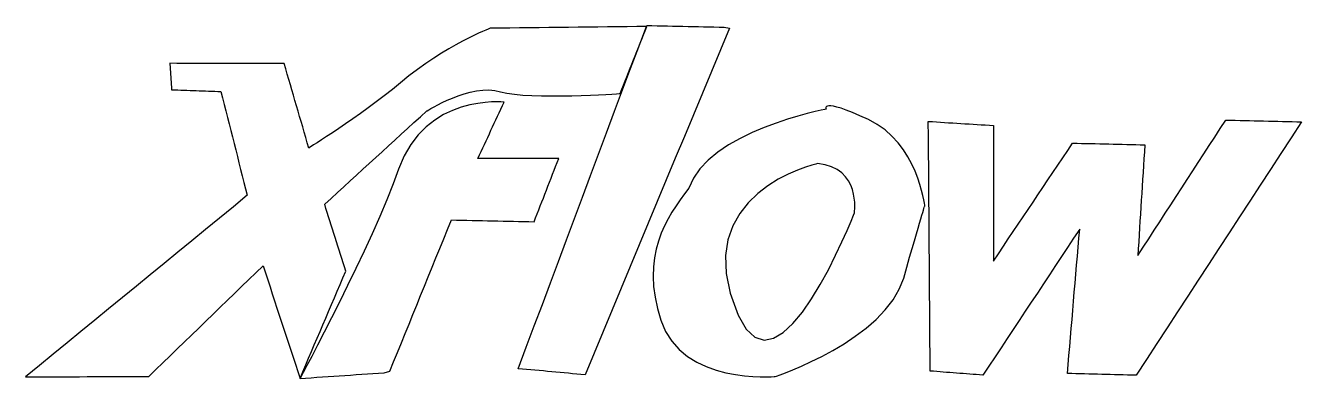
# Model space of a CAD drawing. Extents: x -1.44 to 1.2, y -0.24 to 0.49.
import ezdxf

# ---------------------------------------------------------------- set-up
doc = ezdxf.new("R2010")
doc.units = 0
doc.layers.add('Capa_1', color=7, linetype='CONTINUOUS')

msp = doc.modelspace()

# ---------------------------------------------------------------- linework, layer by layer
at = {"layer": 'Capa_1', "color": 7}
for points in [[(-1.13746, 0.415211), (-1.137233, 0.411797), (-1.137005, 0.408384), (-1.136778, 0.404971), (-1.136551, 0.401558), (-1.136323, 0.398145), (-1.136096, 0.394732), (-1.135869, 0.391319), (-1.135641, 0.387906), (-1.135414, 0.384492), (-1.135187, 0.381079), (-1.134959, 0.377666), (-1.134732, 0.374253), (-1.134504, 0.37084), (-1.134277, 0.367427), (-1.13405, 0.364014), (-1.133822, 0.360601), (-1.127456, 0.360373), (-1.121091, 0.360146), (-1.114725, 0.359918), (-1.108359, 0.35969), (-1.101993, 0.359463), (-1.095627, 0.359235), (-1.089261, 0.359008), (-1.082895, 0.35878), (-1.076529, 0.358555), (-1.070164, 0.358328), (-1.063798, 0.3581), (-1.057432, 0.357873), (-1.051066, 0.357645), (-1.0447, 0.357418), (-1.038334, 0.35719), (-1.031968, 0.356963), (-1.028558, 0.343548), (-1.025147, 0.330134), (-1.021737, 0.316719), (-1.018326, 0.303305), (-1.014916, 0.289891), (-1.011505, 0.276476), (-1.008095, 0.263062), (-1.004684, 0.249648), (-1.001274, 0.236233), (-0.997864, 0.222819), (-0.994453, 0.209404), (-0.991043, 0.19599), (-0.987632, 0.182576), (-0.984222, 0.169161), (-0.980811, 0.155747), (-0.977401, 0.142333), (-1.006047, 0.118891), (-1.034693, 0.095448), (-1.063339, 0.072006), (-1.091985, 0.048564), (-1.12063, 0.025122), (-1.149276, 0.00168), (-1.177922, -0.021762), (-1.206568, -0.045204), (-1.235214, -0.068646), (-1.26386, -0.092088), (-1.292506, -0.11553), (-1.321152, -0.138972), (-1.349798, -0.162414), (-1.378444, -0.185857), (-1.40709, -0.209299), (-1.435736, -0.232741), (-1.419824, -0.232714), (-1.403912, -0.232685), (-1.388, -0.232659), (-1.372088, -0.232632), (-1.356176, -0.232603), (-1.340263, -0.232577), (-1.324351, -0.23255), (-1.308439, -0.232524), (-1.292527, -0.232495), (-1.276615, -0.232468), (-1.260703, -0.232442), (-1.244791, -0.232413), (-1.228879, -0.232386), (-1.212967, -0.23236), (-1.197055, -0.232333), (-1.181143, -0.232304), (-1.166363, -0.21799), (-1.151584, -0.203676), (-1.136804, -0.189362), (-1.122025, -0.175048), (-1.107245, -0.160734), (-1.092465, -0.14642), (-1.077686, -0.132106), (-1.062906, -0.117792), (-1.048126, -0.103479), (-1.033347, -0.089165), (-1.018567, -0.074851), (-1.003788, -0.060537), (-0.989008, -0.046223), (-0.974228, -0.031909), (-0.959449, -0.017595), (-0.944669, -0.003281), (-0.939893, -0.017833), (-0.935118, -0.032385), (-0.930342, -0.046937), (-0.925566, -0.061489), (-0.92079, -0.076041), (-0.916015, -0.090593), (-0.911239, -0.105145), (-0.906463, -0.119697), (-0.901687, -0.13425), (-0.896912, -0.148802), (-0.892136, -0.163354), (-0.88736, -0.177906), (-0.882585, -0.192458), (-0.877809, -0.20701), (-0.873033, -0.221562), (-0.868257, -0.236114), (-0.862347, -0.22225), (-0.856436, -0.208386), (-0.850525, -0.194522), (-0.844614, -0.180658), (-0.838703, -0.166793), (-0.832793, -0.152929), (-0.826882, -0.139065), (-0.820971, -0.125201), (-0.81506, -0.111337), (-0.809149, -0.097473), (-0.803239, -0.083608), (-0.797328, -0.069744), (-0.791417, -0.05588), (-0.785506, -0.042016), (-0.779596, -0.028152), (-0.773685, -0.014288), (-0.776413, -0.005636), (-0.77914, 0.003016), (-0.781868, 0.011642), (-0.784596, 0.020294), (-0.787324, 0.028919), (-0.790052, 0.037571), (-0.79278, 0.046223), (-0.795508, 0.054848), (-0.798235, 0.0635), (-0.800963, 0.072152), (-0.803691, 0.080804), (-0.806419, 0.089456), (-0.809147, 0.098081), (-0.811875, 0.106733), (-0.814603, 0.115358), (-0.81733, 0.12401), (-0.804144, 0.136075), (-0.790957, 0.148114), (-0.77777, 0.160152), (-0.764583, 0.172217), (-0.751396, 0.184256), (-0.738209, 0.196294), (-0.725023, 0.208359), (-0.711836, 0.220398), (-0.698649, 0.232436), (-0.685462, 0.244501), (-0.672275, 0.25654), (-0.659088, 0.268579), (-0.645902, 0.280644), (-0.632715, 0.292682), (-0.619528, 0.304721), (-0.606341, 0.316786), (-0.605309, 0.317315), (-0.602317, 0.319167), (-0.597544, 0.321945), (-0.591167, 0.325517), (-0.583362, 0.329644), (-0.574305, 0.334169), (-0.564172, 0.338852), (-0.553139, 0.343535), (-0.541381, 0.348006), (-0.529072, 0.352055), (-0.516391, 0.355494), (-0.503513, 0.35814), (-0.490615, 0.359727), (-0.47787, 0.360257), (-0.465456, 0.359198), (-0.453547, 0.356552), (-0.440577, 0.35351), (-0.42516, 0.351129), (-0.40775, 0.349541), (-0.388801, 0.348483), (-0.368764, 0.347954), (-0.348092, 0.347713), (-0.32724, 0.347821), (-0.306661, 0.348086), (-0.286806, 0.348615), (-0.268129, 0.349409), (-0.251082, 0.350202), (-0.23612, 0.350996), (-0.223693, 0.35179), (-0.214255, 0.352319), (-0.20826, 0.352848), (-0.206169, 0.353007), (-0.202759, 0.361659), (-0.199348, 0.370311), (-0.195938, 0.378963), (-0.192527, 0.387588), (-0.189117, 0.39624), (-0.185706, 0.404892), (-0.182296, 0.413517), (-0.178886, 0.422169), (-0.175475, 0.430821), (-0.172065, 0.439446), (-0.168654, 0.448098), (-0.165244, 0.45675), (-0.161833, 0.465402), (-0.158423, 0.474054), (-0.155012, 0.482706), (-0.151602, 0.491358), (-0.171837, 0.49113), (-0.192072, 0.490903), (-0.212308, 0.490675), (-0.232543, 0.490448), (-0.252778, 0.49022), (-0.273014, 0.489992), (-0.293249, 0.489765), (-0.313484, 0.48954), (-0.33372, 0.489312), (-0.353955, 0.489085), (-0.37419, 0.488857), (-0.394426, 0.48863), (-0.414661, 0.488402), (-0.434896, 0.488175), (-0.455132, 0.487947), (-0.475367, 0.48772), (-0.476399, 0.487455), (-0.479428, 0.486132), (-0.484326, 0.484016), (-0.490964, 0.481158), (-0.499219, 0.477454), (-0.508966, 0.472877), (-0.520079, 0.4674), (-0.532432, 0.460997), (-0.545902, 0.453668), (-0.560362, 0.445386), (-0.575686, 0.436152), (-0.591749, 0.425939), (-0.608429, 0.414721), (-0.625597, 0.402471), (-0.643129, 0.389189), (-0.660898, 0.374848), (-0.677411, 0.361355), (-0.694095, 0.348178), (-0.71078, 0.335399), (-0.727293, 0.323122), (-0.743464, 0.311375), (-0.759125, 0.300262), (-0.774103, 0.289864), (-0.788229, 0.280233), (-0.801331, 0.271476), (-0.81324, 0.263644), (-0.823784, 0.256791), (-0.832793, 0.251023), (-0.840098, 0.24642), (-0.845527, 0.243033), (-0.848908, 0.240916), (-0.850073, 0.240123), (-0.853256, 0.25105), (-0.856438, 0.261951), (-0.859621, 0.272852), (-0.862804, 0.283779), (-0.865987, 0.29468), (-0.86917, 0.305581), (-0.872353, 0.316508), (-0.875536, 0.327409), (-0.878719, 0.338309), (-0.881902, 0.349237), (-0.885085, 0.360138), (-0.888268, 0.371038), (-0.891451, 0.381966), (-0.894634, 0.392867), (-0.897817, 0.403767), (-0.901, 0.414695), (-0.915779, 0.414695), (-0.930559, 0.414697), (-0.945338, 0.414697), (-0.960118, 0.414697), (-0.974898, 0.414697), (-0.989677, 0.414697), (-1.004457, 0.414697), (-1.019237, 0.414697), (-1.034016, 0.414697), (-1.048796, 0.414697), (-1.063575, 0.414697), (-1.078355, 0.414697), (-1.093135, 0.414697), (-1.107914, 0.414697), (-1.122694, 0.414697)], [(0.019425, 0.487958), (0.00078, 0.443164), (-0.017865, 0.39837), (-0.03651, 0.353579), (-0.055155, 0.308785), (-0.073801, 0.263993), (-0.092446, 0.219199), (-0.111091, 0.174405), (-0.129736, 0.129614), (-0.148381, 0.08482), (-0.167027, 0.040029), (-0.185672, -0.004765), (-0.204317, -0.049559), (-0.222962, -0.09435), (-0.241607, -0.139144), (-0.260253, -0.183938), (-0.278898, -0.22873), (-0.287539, -0.227936), (-0.29618, -0.227142), (-0.304822, -0.226348), (-0.313463, -0.225555), (-0.322104, -0.224761), (-0.330745, -0.223967), (-0.339387, -0.223173), (-0.348028, -0.22238), (-0.356669, -0.221586), (-0.365311, -0.220792), (-0.373952, -0.219998), (-0.382593, -0.219205), (-0.391235, -0.218411), (-0.399876, -0.217617), (-0.408517, -0.216823), (-0.417158, -0.21603), (-0.400561, -0.171693), (-0.383964, -0.127355), (-0.367366, -0.083016), (-0.350769, -0.038677), (-0.334172, 0.005659), (-0.317575, 0.049998), (-0.300977, 0.094337), (-0.28438, 0.138673), (-0.267783, 0.183012), (-0.251185, 0.227351), (-0.234588, 0.27169), (-0.217991, 0.316026), (-0.201393, 0.360365), (-0.184796, 0.404704), (-0.168199, 0.449043), (-0.151601, 0.493379), (-0.140915, 0.493152), (-0.130228, 0.492924), (-0.119542, 0.492699), (-0.108855, 0.492472), (-0.098169, 0.492244), (-0.087482, 0.492017), (-0.076796, 0.491789), (-0.066109, 0.491561), (-0.055423, 0.491334), (-0.044736, 0.491106), (-0.03405, 0.490879), (-0.023363, 0.490651), (-0.012677, 0.490424), (-0.00199, 0.490196), (0.008696, 0.489971)], [(-0.68271, -0.221454), (-0.674751, -0.201901), (-0.666792, -0.182348), (-0.658834, -0.162795), (-0.650875, -0.143243), (-0.642916, -0.12369), (-0.634958, -0.104137), (-0.626999, -0.084585), (-0.61904, -0.065032), (-0.611082, -0.045479), (-0.603123, -0.025927), (-0.595164, -0.006374), (-0.587206, 0.013179), (-0.579247, 0.032732), (-0.571288, 0.052284), (-0.56333, 0.071837), (-0.555371, 0.09139), (-0.544684, 0.091162), (-0.533998, 0.090935), (-0.523311, 0.09071), (-0.512625, 0.090482), (-0.501938, 0.090255), (-0.491252, 0.090027), (-0.480565, 0.0898), (-0.469879, 0.089572), (-0.459192, 0.089344), (-0.448506, 0.089117), (-0.437819, 0.088889), (-0.427133, 0.088662), (-0.416446, 0.088434), (-0.40576, 0.088207), (-0.395073, 0.087982), (-0.384387, 0.087754), (-0.381204, 0.09593), (-0.378021, 0.104106), (-0.374838, 0.112281), (-0.371655, 0.120457), (-0.368472, 0.128632), (-0.365289, 0.136808), (-0.362106, 0.144984), (-0.358923, 0.153159), (-0.35574, 0.161335), (-0.352557, 0.169511), (-0.349374, 0.177686), (-0.346191, 0.185862), (-0.343008, 0.194037), (-0.339825, 0.202213), (-0.336643, 0.210389), (-0.33346, 0.218564), (-0.343919, 0.218564), (-0.354378, 0.218564), (-0.364837, 0.218564), (-0.375296, 0.218564), (-0.385754, 0.218564), (-0.396213, 0.218564), (-0.406672, 0.218564), (-0.417131, 0.218564), (-0.42759, 0.218564), (-0.438049, 0.218564), (-0.448508, 0.218564), (-0.458967, 0.218564), (-0.469426, 0.218564), (-0.479885, 0.218564), (-0.490344, 0.218564), (-0.500803, 0.218564), (-0.497393, 0.22584), (-0.493982, 0.233116), (-0.490572, 0.240392), (-0.487161, 0.247669), (-0.483751, 0.254945), (-0.48034, 0.262221), (-0.47693, 0.269497), (-0.473519, 0.276773), (-0.470109, 0.284049), (-0.466698, 0.291325), (-0.463288, 0.298601), (-0.459878, 0.305877), (-0.456467, 0.313153), (-0.453057, 0.320429), (-0.449646, 0.327705), (-0.446236, 0.334981), (-0.448088, 0.335148), (-0.453377, 0.335412), (-0.461703, 0.335584), (-0.472667, 0.335336), (-0.48587, 0.334277), (-0.500912, 0.332425), (-0.517393, 0.329224), (-0.534911, 0.324461), (-0.553069, 0.317873), (-0.571468, 0.309168), (-0.589706, 0.298056), (-0.607385, 0.284271), (-0.624104, 0.267523), (-0.639466, 0.24752), (-0.653068, 0.223999), (-0.664512, 0.196667), (-0.675793, 0.166026), (-0.688935, 0.133152), (-0.70358, 0.098623), (-0.71937, 0.063026), (-0.735949, 0.02694), (-0.752959, -0.009059), (-0.770043, -0.044384), (-0.786844, -0.078457), (-0.803008, -0.110696), (-0.818174, -0.140523), (-0.831985, -0.167354), (-0.844087, -0.190611), (-0.85412, -0.209714), (-0.861729, -0.224081), (-0.866555, -0.23313), (-0.868249, -0.236278), (-0.856652, -0.235484), (-0.845055, -0.234691), (-0.833459, -0.233897), (-0.821862, -0.233103), (-0.810265, -0.232309), (-0.798669, -0.231516), (-0.787072, -0.230722), (-0.775475, -0.229928), (-0.763878, -0.229134), (-0.752282, -0.228341), (-0.740685, -0.227547), (-0.729088, -0.226753), (-0.717492, -0.225959), (-0.705895, -0.225166), (-0.694298, -0.224372)], [(0.219516, 0.320609), (0.21673, 0.32008), (0.208816, 0.318492), (0.196447, 0.315608), (0.180294, 0.311534), (0.161029, 0.306216), (0.139323, 0.299627), (0.115849, 0.291743), (0.091277, 0.282535), (0.06628, 0.271952), (0.041525, 0.259966), (0.017689, 0.246552), (-0.00456, 0.231682), (-0.024549, 0.215331), (-0.041607, 0.197445), (-0.055064, 0.177998), (-0.064245, 0.156964), (-0.073172, 0.14519), (-0.082115, 0.133019), (-0.09092, 0.120372), (-0.099432, 0.107196), (-0.107496, 0.093411), (-0.114957, 0.078965), (-0.121662, 0.063804), (-0.127456, 0.04785), (-0.132184, 0.031049), (-0.135693, 0.013322), (-0.137836, -0.005384), (-0.138444, -0.025122), (-0.13736, -0.045971), (-0.134441, -0.068011), (-0.129528, -0.091268), (-0.122469, -0.115821), (-0.112618, -0.139316), (-0.099773, -0.159478), (-0.084435, -0.176543), (-0.067102, -0.190804), (-0.048277, -0.202472), (-0.028462, -0.211812), (-0.008156, -0.219088), (0.01214, -0.224512), (0.031923, -0.228375), (0.050696, -0.231021), (0.067952, -0.232344), (0.083194, -0.232873), (0.095921, -0.232929), (0.105634, -0.232664), (0.111828, -0.232399), (0.113997, -0.232227), (0.11659, -0.231434), (0.123927, -0.228788), (0.135399, -0.224422), (0.150388, -0.21839), (0.168276, -0.210717), (0.188446, -0.20143), (0.210276, -0.190582), (0.233152, -0.1782), (0.256454, -0.164335), (0.279565, -0.149016), (0.301867, -0.132268), (0.32274, -0.114144), (0.341565, -0.094671), (0.357726, -0.073901), (0.370603, -0.051861), (0.379581, -0.028578), (0.386066, -0.005929), (0.3919, 0.014391), (0.397117, 0.032462), (0.401747, 0.048443), (0.405825, 0.062439), (0.409378, 0.074583), (0.412442, 0.084982), (0.415035, 0.093766), (0.417204, 0.101042), (0.418977, 0.106968), (0.420406, 0.111652), (0.421491, 0.115197), (0.422284, 0.117843), (0.422814, 0.11943), (0.423105, 0.120224), (0.4232, 0.120489), (0.423012, 0.122076), (0.422377, 0.126309), (0.421187, 0.132977), (0.419334, 0.141788), (0.416715, 0.152397), (0.413223, 0.164515), (0.408749, 0.177824), (0.40319, 0.191979), (0.396435, 0.20669), (0.388381, 0.221639), (0.378919, 0.236535), (0.367944, 0.251034), (0.35535, 0.264819), (0.341028, 0.277598), (0.324873, 0.289055), (0.306778, 0.298844), (0.289011, 0.306888), (0.273782, 0.31337), (0.260897, 0.318423), (0.250165, 0.322207), (0.241394, 0.324853), (0.234391, 0.32644), (0.228967, 0.327234), (0.224927, 0.327369), (0.22208, 0.32684), (0.220228, 0.326046), (0.219196, 0.324988), (0.218772, 0.323665), (0.218783, 0.322342), (0.219028, 0.321284), (0.219319, 0.32049)], [(0.43052, 0.295156), (0.438934, 0.294627), (0.447347, 0.294098), (0.455761, 0.293568), (0.464175, 0.293039), (0.472589, 0.29251), (0.481002, 0.291981), (0.489416, 0.291452), (0.49783, 0.290923), (0.506244, 0.290393), (0.514657, 0.289864), (0.523071, 0.289335), (0.531485, 0.288806), (0.539899, 0.288277), (0.548312, 0.287748), (0.556726, 0.287218), (0.56514, 0.286689), (0.56514, 0.269174), (0.56514, 0.251658), (0.56514, 0.234143), (0.56514, 0.216628), (0.56514, 0.199112), (0.56514, 0.181597), (0.56514, 0.164081), (0.56514, 0.146566), (0.56514, 0.129051), (0.56514, 0.111535), (0.56514, 0.09402), (0.56514, 0.076504), (0.56514, 0.058989), (0.56514, 0.041473), (0.56514, 0.023958), (0.56514, 0.006443), (0.575371, 0.021683), (0.585603, 0.036923), (0.595834, 0.052163), (0.606066, 0.067403), (0.616297, 0.082643), (0.626528, 0.097883), (0.63676, 0.113123), (0.646991, 0.128363), (0.657223, 0.143603), (0.667454, 0.158843), (0.677686, 0.174083), (0.687917, 0.189323), (0.698148, 0.204563), (0.70838, 0.219803), (0.718611, 0.235043), (0.728843, 0.250283), (0.738167, 0.250055), (0.747488, 0.249828), (0.756809, 0.2496), (0.76613, 0.249372), (0.775452, 0.249145), (0.784776, 0.248917), (0.794097, 0.24869), (0.803418, 0.248462), (0.812739, 0.248235), (0.822061, 0.24801), (0.831385, 0.247782), (0.840706, 0.247555), (0.850027, 0.247327), (0.859348, 0.2471), (0.86867, 0.246872), (0.877994, 0.246645), (0.877094, 0.232331), (0.876195, 0.218017), (0.875295, 0.203703), (0.874395, 0.189389), (0.873496, 0.175075), (0.872596, 0.160761), (0.871697, 0.146447), (0.870797, 0.132133), (0.869897, 0.117819), (0.868998, 0.103505), (0.868098, 0.089191), (0.867199, 0.074877), (0.866299, 0.060563), (0.8654, 0.046249), (0.8645, 0.031935), (0.8636, 0.017621), (0.874969, 0.035137), (0.886339, 0.052652), (0.897708, 0.070167), (0.909077, 0.087683), (0.920446, 0.105198), (0.931815, 0.122714), (0.943184, 0.140229), (0.954554, 0.157745), (0.965923, 0.17526), (0.977292, 0.192775), (0.988661, 0.210291), (1.00003, 0.227806), (1.011399, 0.245322), (1.022768, 0.262837), (1.034138, 0.280352), (1.045507, 0.297868), (1.055283, 0.29764), (1.065059, 0.297413), (1.074836, 0.297185), (1.084612, 0.296958), (1.094388, 0.29673), (1.104165, 0.296505), (1.113941, 0.296278), (1.123718, 0.29605), (1.133494, 0.295823), (1.14327, 0.295595), (1.153047, 0.295368), (1.162823, 0.29514), (1.172599, 0.294913), (1.182376, 0.294685), (1.192152, 0.294457), (1.201928, 0.29423), (1.180555, 0.261488), (1.159182, 0.228746), (1.137809, 0.196006), (1.116436, 0.163264), (1.095063, 0.130522), (1.07369, 0.097779), (1.052317, 0.065037), (1.030944, 0.032295), (1.009571, -0.000447), (0.988198, -0.033189), (0.966825, -0.065932), (0.945452, -0.098674), (0.924079, -0.131416), (0.902706, -0.164158), (0.881333, -0.1969), (0.85996, -0.229642), (0.851093, -0.229415), (0.842225, -0.229187), (0.833358, -0.22896), (0.82449, -0.228732), (0.815623, -0.228505), (0.806755, -0.228277), (0.797888, -0.22805), (0.78902, -0.227822), (0.780153, -0.227597), (0.771285, -0.22737), (0.762416, -0.227142), (0.753547, -0.226915), (0.744678, -0.226687), (0.735809, -0.22646), (0.72694, -0.226232), (0.718072, -0.226004), (0.719659, -0.207351), (0.721247, -0.188698), (0.722834, -0.170045), (0.724422, -0.151392), (0.726009, -0.132739), (0.727597, -0.114086), (0.729184, -0.095433), (0.730772, -0.076779), (0.732359, -0.058126), (0.733947, -0.039473), (0.735534, -0.02082), (0.737122, -0.002167), (0.738709, 0.016486), (0.740297, 0.035139), (0.741884, 0.053792), (0.743472, 0.072446), (0.730967, 0.053581), (0.718461, 0.034716), (0.705956, 0.015851), (0.693449, -0.003014), (0.680945, -0.021878), (0.668441, -0.040743), (0.655934, -0.059608), (0.64343, -0.078473), (0.630923, -0.097338), (0.618419, -0.116202), (0.605912, -0.135067), (0.593408, -0.153932), (0.580901, -0.172797), (0.568397, -0.191662), (0.55589, -0.210526), (0.543386, -0.229391), (0.536565, -0.228862), (0.529744, -0.228333), (0.522923, -0.227804), (0.516102, -0.227274), (0.509281, -0.226745), (0.50246, -0.226216), (0.495639, -0.225687), (0.488818, -0.225158), (0.481997, -0.224629), (0.475176, -0.224099), (0.468355, -0.22357), (0.461534, -0.223041), (0.454713, -0.222512), (0.447892, -0.221983), (0.441071, -0.221454), (0.43425, -0.220924), (0.434023, -0.188637), (0.433796, -0.15635), (0.433568, -0.124063), (0.433341, -0.091776), (0.433114, -0.059489), (0.432886, -0.027199), (0.432659, 0.005088), (0.432432, 0.037375), (0.432204, 0.069662), (0.431977, 0.101949), (0.43175, 0.134236), (0.431523, 0.166523), (0.431295, 0.198811), (0.431068, 0.231098), (0.430841, 0.263385)], [(0.201326, 0.20783), (0.19827, 0.207036), (0.189742, 0.204655), (0.176714, 0.200528), (0.160151, 0.194416), (0.141019, 0.186108), (0.120286, 0.175419), (0.098919, 0.162163), (0.077884, 0.146129), (0.058149, 0.127132), (0.040681, 0.104987), (0.026447, 0.079481), (0.016411, 0.05043), (0.011545, 0.017634), (0.012815, -0.019098), (0.021184, -0.059965), (0.037623, -0.105159), (0.054159, -0.134355), (0.072053, -0.151077), (0.090968, -0.156792), (0.110571, -0.152982), (0.130526, -0.141076), (0.150502, -0.122555), (0.17016, -0.098875), (0.189171, -0.07148), (0.207197, -0.041841), (0.223902, -0.011417), (0.238957, 0.01833), (0.252025, 0.045945), (0.26277, 0.069969), (0.270858, 0.08894), (0.275957, 0.101402), (0.277729, 0.105873), (0.277871, 0.106931), (0.278188, 0.109948), (0.278479, 0.114657), (0.278588, 0.120769), (0.278335, 0.128045), (0.277541, 0.136194), (0.276033, 0.144952), (0.273626, 0.15408), (0.270165, 0.163288), (0.265461, 0.17231), (0.259341, 0.180882), (0.251628, 0.188741), (0.242145, 0.19562), (0.230718, 0.201255), (0.217169, 0.205383)]]:
    msp.add_lwpolyline(points, close=True, dxfattribs=at)

doc.saveas('drawing.dxf')
